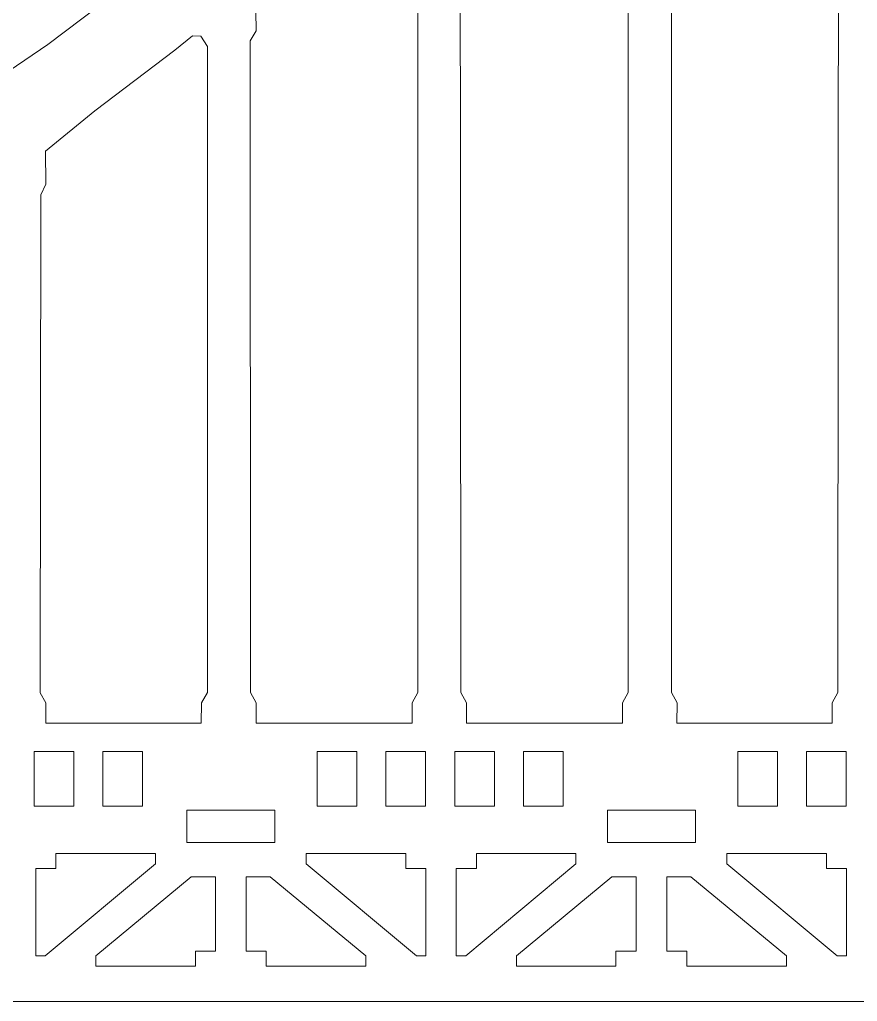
# Model space of a CAD drawing. Header units: millimetres. Extents: x -847 to 848, y -600 to 600.
# Drawn here: x 213.9 to 316.4, y 274.4 to 394.6 of the extents above; entities that cross this region are included whole.
import ezdxf

# ---------------------------------------------------------------- set-up
doc = ezdxf.new("R2010")
doc.units = ezdxf.units.MM
doc.header["$MEASUREMENT"] = 0

msp = doc.modelspace()

# ---------------------------------------------------------------- linework, layer by layer
at = {"color": 250, "lineweight": 5}
for points, knots in [([(349.8754, 501.9332), (349.8754, 501.9332), (349.8891, 512.2777), (349.8891, 512.2777), (349.8891, 512.2777), (349.8891, 512.2777), (347.4364, 515.1651), (347.4364, 515.1651), (347.4364, 515.1651), (347.4364, 515.1651), (347.4364, 518.2518), (347.4364, 518.2518), (347.4364, 518.2518), (347.4364, 518.2518), (346.2095, 518.2518), (346.2095, 518.2518), (346.2095, 518.2518), (346.2095, 518.2518), (344.9632, 519.9693), (344.9632, 519.9693), (344.9632, 519.9693), (344.9632, 519.9693), (344.9769, 520.9331), (344.9769, 520.9331), (344.9769, 520.9331), (348.4003, 522.8288), (346.9758, 527.9686), (342.5305, 527.9686), (342.5305, 527.9686), (338.0842, 527.9686), (336.6597, 522.8288), (340.0831, 520.9331), (340.0831, 520.9331), (340.0831, 520.9331), (340.052, 519.9229), (340.052, 519.9229), (340.052, 519.9229), (340.052, 519.9229), (338.851, 518.2518), (338.851, 518.2518), (338.851, 518.2518), (338.851, 518.2518), (337.6247, 518.2518), (337.6247, 518.2518), (337.6247, 518.2518), (337.6247, 518.2518), (337.6247, 515.1651), (337.6247, 515.1651), (337.6247, 515.1651), (337.6247, 515.1651), (335.171, 512.2777), (335.171, 512.2777), (335.171, 512.2777), (335.171, 512.2777), (335.1393, 511.2795), (335.1393, 511.2795), (335.1393, 511.2795), (335.1393, 511.2795), (327.1026, 500.4091), (327.1026, 500.4091), (327.1026, 500.4091), (327.1026, 500.4091), (317.6471, 488.5463), (317.6471, 488.5463), (317.6471, 488.5463), (317.6471, 488.5463), (311.4896, 481.1451), (311.4896, 481.1451), (311.4896, 481.1451), (311.4896, 481.1451), (309.7611, 481.0007), (309.7611, 481.0007), (309.7611, 481.0007), (309.7611, 481.0007), (306.5859, 477.1831), (306.5859, 477.1831), (306.5859, 477.1831), (306.5859, 477.1831), (306.7276, 475.4197), (306.7276, 475.4197), (306.7276, 475.4197), (306.7276, 475.4197), (298.4047, 466.0012), (298.4047, 466.0012), (298.4047, 466.0012), (298.4047, 466.0012), (288.6215, 455.3194), (288.6215, 455.3194), (288.6215, 455.3194), (288.6215, 455.3194), (286.4212, 453.0301), (286.4212, 453.0301), (286.4212, 453.0301), (286.4212, 453.0301), (284.5672, 452.9452), (284.5672, 452.9452), (284.5672, 452.9452), (284.5672, 452.9452), (281.177, 449.3268), (281.177, 449.3268), (281.177, 449.3268), (281.177, 449.3268), (281.137, 447.5303), (281.137, 447.5303), (281.137, 447.5303), (281.137, 447.5303), (278.7333, 445.0307), (278.7333, 445.0307), (278.7333, 445.0307), (278.7333, 445.0307), (268.744, 435.1357), (268.744, 435.1357), (268.744, 435.1357), (268.744, 435.1357), (261.4561, 428.2937), (261.4561, 428.2937), (261.4561, 428.2937), (261.4561, 428.2937), (259.7239, 428.3769), (259.7239, 428.3769), (259.7239, 428.3769), (259.7239, 428.3769), (256.0928, 425.0099), (256.0928, 425.0099), (256.0928, 425.0099), (256.0928, 425.0099), (256.0111, 423.2418), (256.0111, 423.2418), (256.0111, 423.2418), (256.0111, 423.2418), (248.4687, 416.5231), (248.4687, 416.5231), (248.4687, 416.5231), (248.4687, 416.5231), (238.1869, 407.8065), (238.1869, 407.8065), (238.1869, 407.8065), (238.1869, 407.8065), (235.8576, 405.9093), (235.8576, 405.9093), (235.8576, 405.9093), (235.8576, 405.9093), (234.1374, 406.128), (234.1374, 406.128), (234.1374, 406.128), (234.1374, 406.128), (230.2645, 403.0556), (230.2645, 403.0556), (230.2645, 403.0556), (230.2645, 403.0556), (230.0495, 401.2986), (230.0495, 401.2986), (230.0495, 401.2986), (230.0495, 401.2986), (227.8129, 399.4825), (227.8129, 399.4825), (227.8129, 399.4825), (227.8129, 399.4825), (217.3488, 391.549), (217.3488, 391.549), (217.3488, 391.549), (217.3488, 391.549), (210.6648, 387.0332), (210.6648, 387.0332), (210.6648, 387.0332), (210.6648, 387.0332), (208.9526, 387.3178), (208.9526, 387.3178), (208.9526, 387.3178), (208.9526, 387.3178), (204.9711, 384.3924), (204.9711, 384.3924), (204.9711, 384.3924), (204.9711, 384.3924), (204.4878, 382.4577), (204.4878, 382.4577), (204.4878, 382.4577), (204.4878, 382.4577), (196.1601, 376.8605), (196.1601, 376.8605), (196.1601, 376.8605), (196.1601, 376.8605), (185.4383, 370.1017), (185.4383, 370.1017), (185.4383, 370.1017), (185.4383, 370.1017), (183.7551, 370.674), (183.7551, 370.674), (183.7551, 370.674), (183.7551, 370.674), (179.5285, 368.1312), (179.5285, 368.1312), (179.5285, 368.1312), (179.5285, 368.1312), (178.923, 366.2609), (178.923, 366.2609), (178.923, 366.2609), (178.923, 366.2609), (174.6363, 363.7344), (174.6363, 363.7344), (174.6363, 363.7344), (174.6363, 363.7344), (163.7559, 357.7577), (163.7559, 357.7577), (163.7559, 357.7577), (163.7559, 357.7577), (160.6908, 356.1303), (160.6908, 356.1303), (160.6908, 356.1303), (160.6908, 356.1303), (159.0508, 356.7048), (159.0508, 356.7048), (159.0508, 356.7048), (159.0508, 356.7048), (154.6435, 354.5045), (154.6435, 354.5045), (154.6435, 354.5045), (154.6435, 354.5045), (153.9415, 352.7538), (153.9415, 352.7538), (153.9415, 352.7538), (153.9415, 352.7538), (152.7979, 352.1715), (152.7979, 352.1715), (152.7979, 352.1715), (152.7979, 352.1715), (141.7657, 346.9753), (141.7657, 346.9753), (141.7657, 346.9753), (141.7657, 346.9753), (135.3131, 344.1816), (135.3131, 344.1816), (135.3131, 344.1816), (135.3131, 344.1816), (133.6762, 344.7772), (133.6762, 344.7772), (133.6762, 344.7772), (133.6762, 344.7772), (129.0992, 342.9738), (129.0992, 342.9738), (129.0992, 342.9738), (129.0992, 342.9738), (128.3967, 341.3548), (128.3967, 341.3548), (128.3967, 341.3548), (128.3967, 341.3548), (119.4857, 337.7512), (119.4857, 337.7512), (119.4857, 337.7512), (119.4857, 337.7512), (110.8755, 334.8063), (110.8755, 334.8063), (110.8755, 334.8063), (110.8755, 334.8063), (109.3093, 335.5652), (109.3093, 335.5652), (109.3093, 335.5652), (109.3093, 335.5652), (104.6869, 333.8867), (104.6869, 333.8867), (104.6869, 333.8867), (104.6869, 333.8867), (103.819, 332.2988), (103.819, 332.2988), (103.819, 332.2988), (103.819, 332.2988), (96.9311, 330.0833), (96.9311, 330.0833), (96.9311, 330.0833), (96.9311, 330.0833), (86.0559, 327.0304), (86.0559, 327.0304), (86.0559, 327.0304), (86.0559, 327.0304), (84.5608, 327.9263), (84.5608, 327.9263), (84.5608, 327.9263), (84.5608, 327.9263), (79.8119, 326.6662), (79.8119, 326.6662), (79.8119, 326.6662), (79.8119, 326.6662), (78.8644, 325.1574), (78.8644, 325.1574), (78.8644, 325.1574), (78.8644, 325.1574), (74.1193, 323.9701), (74.1193, 323.9701), (74.1193, 323.9701), (74.1193, 323.9701), (62.6212, 321.4963), (62.6212, 321.4963), (62.6212, 321.4963), (62.6212, 321.4963), (61.116, 321.2239), (61.116, 321.2239), (61.116, 321.2239), (61.116, 321.2239), (59.3232, 322.2995), (59.3232, 322.2995), (59.3232, 322.2995), (59.3232, 322.2995), (54.5064, 321.3446), (54.5064, 321.3446), (54.5064, 321.3446), (54.5064, 321.3446), (53.5367, 319.8779), (53.5367, 319.8779), (53.5367, 319.8779), (53.5367, 319.8779), (51.0651, 319.4094), (51.0651, 319.4094), (51.0651, 319.4094), (51.0651, 319.4094), (39.451, 317.7119), (39.451, 317.7119), (39.451, 317.7119), (39.451, 317.7119), (35, 317.2914), (35, 317.2914), (35, 317.2914), (35, 317.2914), (33.6435, 318.3955), (33.6435, 318.3955), (33.6435, 318.3955), (33.6435, 318.3955), (28.7687, 317.8332), (28.7687, 317.8332), (28.7687, 317.8332), (28.7687, 317.8332), (27.6868, 316.4492), (27.6868, 316.4492), (27.6868, 316.4492), (27.6868, 316.4492), (16.0606, 315.4806), (16.0606, 315.4806), (16.0606, 315.4806), (16.0606, 315.4806), (11.0515, 315.3178), (11.0515, 315.3178), (11.0515, 315.3178), (11.0515, 315.3178), (9.7719, 316.5125), (9.7719, 316.5125), (9.7719, 316.5125), (9.7719, 316.5125), (4.8713, 316.2885), (4.8713, 316.2885), (4.8713, 316.2885), (4.8713, 316.2885), (3.7008, 314.9821), (3.7008, 314.9821), (3.7008, 314.9821), (3.7008, 314.9821), (-7.5838, 314.7997), (-7.5838, 314.7997), (-7.5838, 314.7997), (-7.5838, 314.7997), (-14.3858, 314.8097), (-14.3858, 314.8097), (-14.3858, 314.8097), (-14.3858, 314.8097), (-15.6122, 316.0614), (-15.6122, 316.0614), (-15.6122, 316.0614), (-15.6122, 316.0614), (-18.0633, 316.0677), (-18.0633, 316.0677), (-18.0633, 316.0677), (-18.0633, 316.0677), (-18.0722, 297.5246), (-18.0722, 297.5246), (-18.0722, 297.5246), (-18.0722, 297.5246), (-7.3451, 297.4103), (-7.3451, 297.4103), (-7.3451, 297.4103), (-7.3451, 297.4103), (-7.3451, 293.7761), (-7.3451, 293.7761), (-7.3451, 293.7761), (-7.3451, 293.7761), (-18.0722, 293.6617), (-18.0722, 293.6617), (-18.0722, 293.6617), (-18.0722, 293.6617), (-18.0569, 274.4314), (-18.0569, 274.4314), (-18.0569, 274.4314), (-18.0569, 274.4314), (340.5759, 274.4314), (340.5759, 274.4314), (340.5759, 274.4314), (340.5759, 274.4314), (340.734, 282.8719), (340.734, 282.8719), (340.734, 282.8719), (340.734, 282.8719), (344.3735, 282.8719), (344.3735, 282.8719), (344.3735, 282.8719), (344.3735, 282.8719), (344.4204, 274.4314), (344.4204, 274.4314), (344.4204, 274.4314), (344.4204, 274.4314), (349.8806, 274.4314), (349.8806, 274.4314), (349.8806, 274.4314), (349.8806, 274.4314), (349.9107, 308.4778), (349.9107, 308.4778), (349.9107, 308.4778), (349.9107, 308.4778), (319.9817, 308.4778), (319.9817, 308.4778), (319.9817, 308.4778), (319.9817, 308.4778), (320.0028, 310.9806), (320.0028, 310.9806), (320.0028, 310.9806), (320.0028, 310.9806), (319.3003, 312.2322), (319.3003, 312.2322), (319.3003, 312.2322), (319.3003, 312.2322), (319.412, 467.0789), (319.412, 467.0789), (319.412, 467.0789), (319.412, 467.0789), (320.1156, 468.3305), (320.1156, 468.3305), (320.1156, 468.3305), (320.1156, 468.3305), (320.0819, 474.9238), (320.0819, 474.9238), (320.0819, 474.9238), (320.0819, 474.9238), (325.1901, 482.1406), (325.1901, 482.1406), (325.1901, 482.1406), (325.1901, 482.1406), (334.7815, 494.1762), (334.7815, 494.1762), (334.7815, 494.1762), (334.7815, 494.1762), (338.9211, 499.6075), (338.9211, 499.6075), (338.9211, 499.6075), (338.9211, 499.6075), (340.734, 499.6217), (340.734, 499.6217), (340.734, 499.6217), (340.734, 499.6217), (340.734, 506.9181), (340.734, 506.9181), (340.734, 506.9181), (340.734, 506.9181), (344.3271, 506.9181), (344.3271, 506.9181), (344.3271, 506.9181), (344.3271, 506.9181), (344.5511, 499.6217), (344.5511, 499.6217), (344.5511, 499.6217), (344.5511, 499.6217), (347.0448, 499.6186), (347.0448, 499.6186), (347.0448, 499.6186), (347.0448, 499.6186), (349.8754, 501.9332), (349.8754, 501.9332)], [0, 0, 0, 0, 0.00847458, 0.00847458, 0.00847458, 0.00847458, 0.01694915, 0.01694915, 0.01694915, 0.01694915, 0.02542373, 0.02542373, 0.02542373, 0.02542373, 0.03389831, 0.03389831, 0.03389831, 0.03389831, 0.04237288, 0.04237288, 0.04237288, 0.04237288, 0.05084746, 0.05084746, 0.05084746, 0.05084746, 0.05932203, 0.05932203, 0.05932203, 0.05932203, 0.06779661, 0.06779661, 0.06779661, 0.06779661, 0.07627119, 0.07627119, 0.07627119, 0.07627119, 0.08474576, 0.08474576, 0.08474576, 0.08474576, 0.09322034, 0.09322034, 0.09322034, 0.09322034, 0.10169492, 0.10169492, 0.10169492, 0.10169492, 0.11016949, 0.11016949, 0.11016949, 0.11016949, 0.11864407, 0.11864407, 0.11864407, 0.11864407, 0.12711864, 0.12711864, 0.12711864, 0.12711864, 0.13559322, 0.13559322, 0.13559322, 0.13559322, 0.1440678, 0.1440678, 0.1440678, 0.1440678, 0.15254237, 0.15254237, 0.15254237, 0.15254237, 0.16101695, 0.16101695, 0.16101695, 0.16101695, 0.16949153, 0.16949153, 0.16949153, 0.16949153, 0.1779661, 0.1779661, 0.1779661, 0.1779661, 0.18644068, 0.18644068, 0.18644068, 0.18644068, 0.19491525, 0.19491525, 0.19491525, 0.19491525, 0.20338983, 0.20338983, 0.20338983, 0.20338983, 0.21186441, 0.21186441, 0.21186441, 0.21186441, 0.22033898, 0.22033898, 0.22033898, 0.22033898, 0.22881356, 0.22881356, 0.22881356, 0.22881356, 0.23728814, 0.23728814, 0.23728814, 0.23728814, 0.24576271, 0.24576271, 0.24576271, 0.24576271, 0.25423729, 0.25423729, 0.25423729, 0.25423729, 0.26271186, 0.26271186, 0.26271186, 0.26271186, 0.27118644, 0.27118644, 0.27118644, 0.27118644, 0.27966102, 0.27966102, 0.27966102, 0.27966102, 0.28813559, 0.28813559, 0.28813559, 0.28813559, 0.29661017, 0.29661017, 0.29661017, 0.29661017, 0.30508475, 0.30508475, 0.30508475, 0.30508475, 0.31355932, 0.31355932, 0.31355932, 0.31355932, 0.3220339, 0.3220339, 0.3220339, 0.3220339, 0.33050847, 0.33050847, 0.33050847, 0.33050847, 0.33898305, 0.33898305, 0.33898305, 0.33898305, 0.34745763, 0.34745763, 0.34745763, 0.34745763, 0.3559322, 0.3559322, 0.3559322, 0.3559322, 0.36440678, 0.36440678, 0.36440678, 0.36440678, 0.37288136, 0.37288136, 0.37288136, 0.37288136, 0.38135593, 0.38135593, 0.38135593, 0.38135593, 0.38983051, 0.38983051, 0.38983051, 0.38983051, 0.39830508, 0.39830508, 0.39830508, 0.39830508, 0.40677966, 0.40677966, 0.40677966, 0.40677966, 0.41525424, 0.41525424, 0.41525424, 0.41525424, 0.42372881, 0.42372881, 0.42372881, 0.42372881, 0.43220339, 0.43220339, 0.43220339, 0.43220339, 0.44067797, 0.44067797, 0.44067797, 0.44067797, 0.44915254, 0.44915254, 0.44915254, 0.44915254, 0.45762712, 0.45762712, 0.45762712, 0.45762712, 0.46610169, 0.46610169, 0.46610169, 0.46610169, 0.47457627, 0.47457627, 0.47457627, 0.47457627, 0.48305085, 0.48305085, 0.48305085, 0.48305085, 0.49152542, 0.49152542, 0.49152542, 0.49152542, 0.5, 0.5, 0.5, 0.5, 0.50847458, 0.50847458, 0.50847458, 0.50847458, 0.51694915, 0.51694915, 0.51694915, 0.51694915, 0.52542373, 0.52542373, 0.52542373, 0.52542373, 0.53389831, 0.53389831, 0.53389831, 0.53389831, 0.54237288, 0.54237288, 0.54237288, 0.54237288, 0.55084746, 0.55084746, 0.55084746, 0.55084746, 0.55932203, 0.55932203, 0.55932203, 0.55932203, 0.56779661, 0.56779661, 0.56779661, 0.56779661, 0.57627119, 0.57627119, 0.57627119, 0.57627119, 0.58474576, 0.58474576, 0.58474576, 0.58474576, 0.59322034, 0.59322034, 0.59322034, 0.59322034, 0.60169492, 0.60169492, 0.60169492, 0.60169492, 0.61016949, 0.61016949, 0.61016949, 0.61016949, 0.61864407, 0.61864407, 0.61864407, 0.61864407, 0.62711864, 0.62711864, 0.62711864, 0.62711864, 0.63559322, 0.63559322, 0.63559322, 0.63559322, 0.6440678, 0.6440678, 0.6440678, 0.6440678, 0.65254237, 0.65254237, 0.65254237, 0.65254237, 0.66101695, 0.66101695, 0.66101695, 0.66101695, 0.66949153, 0.66949153, 0.66949153, 0.66949153, 0.6779661, 0.6779661, 0.6779661, 0.6779661, 0.68644068, 0.68644068, 0.68644068, 0.68644068, 0.69491525, 0.69491525, 0.69491525, 0.69491525, 0.70338983, 0.70338983, 0.70338983, 0.70338983, 0.71186441, 0.71186441, 0.71186441, 0.71186441, 0.72033898, 0.72033898, 0.72033898, 0.72033898, 0.72881356, 0.72881356, 0.72881356, 0.72881356, 0.73728814, 0.73728814, 0.73728814, 0.73728814, 0.74576271, 0.74576271, 0.74576271, 0.74576271, 0.75423729, 0.75423729, 0.75423729, 0.75423729, 0.76271186, 0.76271186, 0.76271186, 0.76271186, 0.77118644, 0.77118644, 0.77118644, 0.77118644, 0.77966102, 0.77966102, 0.77966102, 0.77966102, 0.78813559, 0.78813559, 0.78813559, 0.78813559, 0.79661017, 0.79661017, 0.79661017, 0.79661017, 0.80508475, 0.80508475, 0.80508475, 0.80508475, 0.81355932, 0.81355932, 0.81355932, 0.81355932, 0.8220339, 0.8220339, 0.8220339, 0.8220339, 0.83050847, 0.83050847, 0.83050847, 0.83050847, 0.83898305, 0.83898305, 0.83898305, 0.83898305, 0.84745763, 0.84745763, 0.84745763, 0.84745763, 0.8559322, 0.8559322, 0.8559322, 0.8559322, 0.86440678, 0.86440678, 0.86440678, 0.86440678, 0.87288136, 0.87288136, 0.87288136, 0.87288136, 0.88135593, 0.88135593, 0.88135593, 0.88135593, 0.88983051, 0.88983051, 0.88983051, 0.88983051, 0.89830508, 0.89830508, 0.89830508, 0.89830508, 0.90677966, 0.90677966, 0.90677966, 0.90677966, 0.91525424, 0.91525424, 0.91525424, 0.91525424, 0.92372881, 0.92372881, 0.92372881, 0.92372881, 0.93220339, 0.93220339, 0.93220339, 0.93220339, 0.94067797, 0.94067797, 0.94067797, 0.94067797, 0.94915254, 0.94915254, 0.94915254, 0.94915254, 0.95762712, 0.95762712, 0.95762712, 0.95762712, 0.96610169, 0.96610169, 0.96610169, 0.96610169, 0.97457627, 0.97457627, 0.97457627, 0.97457627, 0.98305085, 0.98305085, 0.98305085, 0.98305085, 0.99152542, 0.99152542, 0.99152542, 0.99152542, 1, 1, 1, 1]), ([(294.3589, 440.7936), (294.3589, 440.7936), (294.3505, 446.0963), (294.3505, 446.0963), (294.3505, 446.0963), (294.3505, 446.0963), (296.5966, 448.394), (296.5966, 448.394), (296.5966, 448.394), (296.5966, 448.394), (305.651, 458.4487), (305.651, 458.4487), (305.651, 458.4487), (305.651, 458.4487), (312.6717, 466.9281), (312.6717, 466.9281), (312.6717, 466.9281), (312.6717, 466.9281), (313.4332, 466.9561), (313.4332, 466.9561), (313.4332, 466.9561), (313.4332, 466.9561), (314.1368, 465.7055), (314.1368, 465.7055), (314.1368, 465.7055), (314.1368, 465.7055), (314.024, 312.2322), (314.024, 312.2322), (314.024, 312.2322), (314.024, 312.2322), (313.3215, 310.9806), (313.3215, 310.9806), (313.3215, 310.9806), (313.3215, 310.9806), (313.3241, 308.4778), (313.3241, 308.4778), (313.3241, 308.4778), (313.3241, 308.4778), (294.3436, 308.4778), (294.3436, 308.4778), (294.3436, 308.4778), (294.3436, 308.4778), (294.3589, 310.9806), (294.3589, 310.9806), (294.3589, 310.9806), (294.3589, 310.9806), (293.6564, 312.2322), (293.6564, 312.2322), (293.6564, 312.2322), (293.6564, 312.2322), (293.6564, 439.5431), (293.6564, 439.5431), (293.6564, 439.5431), (293.6564, 439.5431), (294.3589, 440.7936), (294.3589, 440.7936)], [0, 0, 0, 0, 0.07142857, 0.07142857, 0.07142857, 0.07142857, 0.14285714, 0.14285714, 0.14285714, 0.14285714, 0.21428571, 0.21428571, 0.21428571, 0.21428571, 0.28571429, 0.28571429, 0.28571429, 0.28571429, 0.35714286, 0.35714286, 0.35714286, 0.35714286, 0.42857143, 0.42857143, 0.42857143, 0.42857143, 0.5, 0.5, 0.5, 0.5, 0.57142857, 0.57142857, 0.57142857, 0.57142857, 0.64285714, 0.64285714, 0.64285714, 0.64285714, 0.71428571, 0.71428571, 0.71428571, 0.71428571, 0.78571429, 0.78571429, 0.78571429, 0.78571429, 0.85714286, 0.85714286, 0.85714286, 0.85714286, 0.92857143, 0.92857143, 0.92857143, 0.92857143, 1, 1, 1, 1]), ([(268.6038, 415.7605), (268.6038, 415.7605), (268.5749, 420.5141), (268.5749, 420.5141), (268.5749, 420.5141), (268.5749, 420.5141), (275.4896, 427.8626), (275.4896, 427.8626), (275.4896, 427.8626), (275.4896, 427.8626), (284.7664, 436.9012), (284.7664, 436.9012), (284.7664, 436.9012), (284.7664, 436.9012), (287.4768, 439.7217), (287.4768, 439.7217), (287.4768, 439.7217), (287.4768, 439.7217), (287.7319, 439.7291), (287.7319, 439.7291), (287.7319, 439.7291), (287.7319, 439.7291), (288.3811, 438.5128), (288.3811, 438.5128), (288.3811, 438.5128), (288.3811, 438.5128), (288.3811, 312.2322), (288.3811, 312.2322), (288.3811, 312.2322), (288.3811, 312.2322), (287.6776, 310.9806), (287.6776, 310.9806), (287.6776, 310.9806), (287.6776, 310.9806), (287.6602, 308.4778), (287.6602, 308.4778), (287.6602, 308.4778), (287.6602, 308.4778), (268.6038, 308.4778), (268.6038, 308.4778), (268.6038, 308.4778), (268.6038, 308.4778), (268.6038, 310.9806), (268.6038, 310.9806), (268.6038, 310.9806), (268.6038, 310.9806), (267.9003, 312.2322), (267.9003, 312.2322), (267.9003, 312.2322), (267.9003, 312.2322), (267.8133, 414.5073), (267.8133, 414.5073), (267.8133, 414.5073), (267.8133, 414.5073), (268.6038, 415.7605), (268.6038, 415.7605)], [0, 0, 0, 0, 0.07142857, 0.07142857, 0.07142857, 0.07142857, 0.14285714, 0.14285714, 0.14285714, 0.14285714, 0.21428571, 0.21428571, 0.21428571, 0.21428571, 0.28571429, 0.28571429, 0.28571429, 0.28571429, 0.35714286, 0.35714286, 0.35714286, 0.35714286, 0.42857143, 0.42857143, 0.42857143, 0.42857143, 0.5, 0.5, 0.5, 0.5, 0.57142857, 0.57142857, 0.57142857, 0.57142857, 0.64285714, 0.64285714, 0.64285714, 0.64285714, 0.71428571, 0.71428571, 0.71428571, 0.71428571, 0.78571429, 0.78571429, 0.78571429, 0.78571429, 0.85714286, 0.85714286, 0.85714286, 0.85714286, 0.92857143, 0.92857143, 0.92857143, 0.92857143, 1, 1, 1, 1]), ([(242.8482, 393.2312), (242.8482, 393.2312), (242.7803, 398.0428), (242.7803, 398.0428), (242.7803, 398.0428), (242.7803, 398.0428), (245.244, 400.019), (245.244, 400.019), (245.244, 400.019), (245.244, 400.019), (254.8375, 408.7909), (254.8375, 408.7909), (254.8375, 408.7909), (254.8375, 408.7909), (261.6079, 414.8378), (261.6079, 414.8378), (261.6079, 414.8378), (261.6079, 414.8378), (261.922, 414.8457), (261.922, 414.8457), (261.922, 414.8457), (261.922, 414.8457), (262.6245, 413.594), (262.6245, 413.594), (262.6245, 413.594), (262.6245, 413.594), (262.6245, 312.2322), (262.6245, 312.2322), (262.6245, 312.2322), (262.6245, 312.2322), (261.922, 310.9806), (261.922, 310.9806), (261.922, 310.9806), (261.922, 310.9806), (261.922, 308.4778), (261.922, 308.4778), (261.922, 308.4778), (261.922, 308.4778), (242.8482, 308.4778), (242.8482, 308.4778), (242.8482, 308.4778), (242.8482, 308.4778), (242.8482, 310.9806), (242.8482, 310.9806), (242.8482, 310.9806), (242.8482, 310.9806), (242.1447, 312.2322), (242.1447, 312.2322), (242.1447, 312.2322), (242.1447, 312.2322), (242.1041, 391.9796), (242.1041, 391.9796), (242.1041, 391.9796), (242.1041, 391.9796), (242.8482, 393.2312), (242.8482, 393.2312)], [0, 0, 0, 0, 0.07142857, 0.07142857, 0.07142857, 0.07142857, 0.14285714, 0.14285714, 0.14285714, 0.14285714, 0.21428571, 0.21428571, 0.21428571, 0.21428571, 0.28571429, 0.28571429, 0.28571429, 0.28571429, 0.35714286, 0.35714286, 0.35714286, 0.35714286, 0.42857143, 0.42857143, 0.42857143, 0.42857143, 0.5, 0.5, 0.5, 0.5, 0.57142857, 0.57142857, 0.57142857, 0.57142857, 0.64285714, 0.64285714, 0.64285714, 0.64285714, 0.71428571, 0.71428571, 0.71428571, 0.71428571, 0.78571429, 0.78571429, 0.78571429, 0.78571429, 0.85714286, 0.85714286, 0.85714286, 0.85714286, 0.92857143, 0.92857143, 0.92857143, 0.92857143, 1, 1, 1, 1]), ([(217.0916, 374.4563), (217.0916, 374.4563), (217.07, 378.4873), (217.07, 378.4873), (217.07, 378.4873), (217.07, 378.4873), (223.0894, 383.428), (223.0894, 383.428), (223.0894, 383.428), (223.0894, 383.428), (232.8847, 390.8392), (232.8847, 390.8392), (232.8847, 390.8392), (232.8847, 390.8392), (235.0634, 392.5878), (235.0634, 392.5878), (235.0634, 392.5878), (235.0634, 392.5878), (236.0879, 392.5688), (236.0879, 392.5688), (236.0879, 392.5688), (236.0879, 392.5688), (236.8694, 391.2934), (236.8694, 391.2934), (236.8694, 391.2934), (236.8694, 391.2934), (236.8694, 312.2322), (236.8694, 312.2322), (236.8694, 312.2322), (236.8694, 312.2322), (236.1664, 310.9806), (236.1664, 310.9806), (236.1664, 310.9806), (236.1664, 310.9806), (236.1126, 308.4778), (236.1126, 308.4778), (236.1126, 308.4778), (236.1126, 308.4778), (217.0916, 308.4778), (217.0916, 308.4778), (217.0916, 308.4778), (217.0916, 308.4778), (217.0916, 310.9806), (217.0916, 310.9806), (217.0916, 310.9806), (217.0916, 310.9806), (216.4001, 312.1853), (216.4001, 312.1853), (216.4001, 312.1853), (216.4001, 312.1853), (216.4708, 373.1256), (216.4708, 373.1256), (216.4708, 373.1256), (216.4708, 373.1256), (217.0916, 374.4563), (217.0916, 374.4563)], [0, 0, 0, 0, 0.07142857, 0.07142857, 0.07142857, 0.07142857, 0.14285714, 0.14285714, 0.14285714, 0.14285714, 0.21428571, 0.21428571, 0.21428571, 0.21428571, 0.28571429, 0.28571429, 0.28571429, 0.28571429, 0.35714286, 0.35714286, 0.35714286, 0.35714286, 0.42857143, 0.42857143, 0.42857143, 0.42857143, 0.5, 0.5, 0.5, 0.5, 0.57142857, 0.57142857, 0.57142857, 0.57142857, 0.64285714, 0.64285714, 0.64285714, 0.64285714, 0.71428571, 0.71428571, 0.71428571, 0.71428571, 0.78571429, 0.78571429, 0.78571429, 0.78571429, 0.85714286, 0.85714286, 0.85714286, 0.85714286, 0.92857143, 0.92857143, 0.92857143, 0.92857143, 1, 1, 1, 1]), ([(220.5123, 305.027), (220.5123, 305.027), (215.6592, 305.027), (215.6592, 305.027), (215.6592, 305.027), (215.6592, 305.027), (215.6592, 298.3062), (215.6592, 298.3062), (215.6592, 298.3062), (215.6592, 298.3062), (220.5123, 298.3062), (220.5123, 298.3062), (220.5123, 298.3062), (220.5123, 298.3062), (220.5123, 305.027), (220.5123, 305.027)], [0, 0, 0, 0, 0.25, 0.25, 0.25, 0.25, 0.5, 0.5, 0.5, 0.5, 0.75, 0.75, 0.75, 0.75, 1, 1, 1, 1]), ([(228.9238, 305.027), (228.9238, 305.027), (224.0707, 305.027), (224.0707, 305.027), (224.0707, 305.027), (224.0707, 305.027), (224.0707, 298.3062), (224.0707, 298.3062), (224.0707, 298.3062), (224.0707, 298.3062), (228.9238, 298.3062), (228.9238, 298.3062), (228.9238, 298.3062), (228.9238, 298.3062), (228.9238, 305.027), (228.9238, 305.027)], [0, 0, 0, 0, 0.25, 0.25, 0.25, 0.25, 0.5, 0.5, 0.5, 0.5, 0.75, 0.75, 0.75, 0.75, 1, 1, 1, 1]), ([(255.169, 305.027), (255.169, 305.027), (250.3158, 305.027), (250.3158, 305.027), (250.3158, 305.027), (250.3158, 305.027), (250.3158, 298.3062), (250.3158, 298.3062), (250.3158, 298.3062), (250.3158, 298.3062), (255.169, 298.3062), (255.169, 298.3062), (255.169, 298.3062), (255.169, 298.3062), (255.169, 305.027), (255.169, 305.027)], [0, 0, 0, 0, 0.25, 0.25, 0.25, 0.25, 0.5, 0.5, 0.5, 0.5, 0.75, 0.75, 0.75, 0.75, 1, 1, 1, 1]), ([(263.581, 305.027), (263.581, 305.027), (258.7284, 305.027), (258.7284, 305.027), (258.7284, 305.027), (258.7284, 305.027), (258.7284, 298.3062), (258.7284, 298.3062), (258.7284, 298.3062), (258.7284, 298.3062), (263.581, 298.3062), (263.581, 298.3062), (263.581, 298.3062), (263.581, 298.3062), (263.581, 305.027), (263.581, 305.027)], [0, 0, 0, 0, 0.25, 0.25, 0.25, 0.25, 0.5, 0.5, 0.5, 0.5, 0.75, 0.75, 0.75, 0.75, 1, 1, 1, 1]), ([(271.9935, 305.027), (271.9935, 305.027), (267.1398, 305.027), (267.1398, 305.027), (267.1398, 305.027), (267.1398, 305.027), (267.1398, 298.3062), (267.1398, 298.3062), (267.1398, 298.3062), (267.1398, 298.3062), (271.9935, 298.3062), (271.9935, 298.3062), (271.9935, 298.3062), (271.9935, 298.3062), (271.9935, 305.027), (271.9935, 305.027)], [0, 0, 0, 0, 0.25, 0.25, 0.25, 0.25, 0.5, 0.5, 0.5, 0.5, 0.75, 0.75, 0.75, 0.75, 1, 1, 1, 1]), ([(280.405, 305.027), (280.405, 305.027), (275.5524, 305.027), (275.5524, 305.027), (275.5524, 305.027), (275.5524, 305.027), (275.5524, 298.3062), (275.5524, 298.3062), (275.5524, 298.3062), (275.5524, 298.3062), (280.405, 298.3062), (280.405, 298.3062), (280.405, 298.3062), (280.405, 298.3062), (280.405, 305.027), (280.405, 305.027)], [0, 0, 0, 0, 0.25, 0.25, 0.25, 0.25, 0.5, 0.5, 0.5, 0.5, 0.75, 0.75, 0.75, 0.75, 1, 1, 1, 1]), ([(306.6512, 305.027), (306.6512, 305.027), (301.7981, 305.027), (301.7981, 305.027), (301.7981, 305.027), (301.7981, 305.027), (301.7981, 298.3062), (301.7981, 298.3062), (301.7981, 298.3062), (301.7981, 298.3062), (306.6512, 298.3062), (306.6512, 298.3062), (306.6512, 298.3062), (306.6512, 298.3062), (306.6512, 305.027), (306.6512, 305.027)], [0, 0, 0, 0, 0.25, 0.25, 0.25, 0.25, 0.5, 0.5, 0.5, 0.5, 0.75, 0.75, 0.75, 0.75, 1, 1, 1, 1]), ([(315.0627, 305.027), (315.0627, 305.027), (310.2095, 305.027), (310.2095, 305.027), (310.2095, 305.027), (310.2095, 305.027), (310.2095, 298.3062), (310.2095, 298.3062), (310.2095, 298.3062), (310.2095, 298.3062), (315.0627, 298.3062), (315.0627, 298.3062), (315.0627, 298.3062), (315.0627, 298.3062), (315.0627, 305.027), (315.0627, 305.027)], [0, 0, 0, 0, 0.25, 0.25, 0.25, 0.25, 0.5, 0.5, 0.5, 0.5, 0.75, 0.75, 0.75, 0.75, 1, 1, 1, 1]), ([(245.1444, 293.8904), (245.1444, 293.8904), (245.1444, 297.8393), (245.1444, 297.8393), (245.1444, 297.8393), (245.1444, 297.8393), (234.3514, 297.8393), (234.3514, 297.8393), (234.3514, 297.8393), (234.3514, 297.8393), (234.3514, 293.8904), (234.3514, 293.8904), (234.3514, 293.8904), (234.3514, 293.8904), (245.1444, 293.8904), (245.1444, 293.8904)], [0, 0, 0, 0, 0.25, 0.25, 0.25, 0.25, 0.5, 0.5, 0.5, 0.5, 0.75, 0.75, 0.75, 0.75, 1, 1, 1, 1]), ([(296.6229, 293.8904), (296.6229, 293.8904), (296.6229, 297.8393), (296.6229, 297.8393), (296.6229, 297.8393), (296.6229, 297.8393), (285.8299, 297.8393), (285.8299, 297.8393), (285.8299, 297.8393), (285.8299, 297.8393), (285.8299, 293.8904), (285.8299, 293.8904), (285.8299, 293.8904), (285.8299, 293.8904), (296.6229, 293.8904), (296.6229, 293.8904)], [0, 0, 0, 0, 0.25, 0.25, 0.25, 0.25, 0.5, 0.5, 0.5, 0.5, 0.75, 0.75, 0.75, 0.75, 1, 1, 1, 1]), ([(215.86, 280.0103), (215.86, 280.0103), (215.86, 290.7031), (215.86, 290.7031), (215.86, 290.7031), (215.86, 290.7031), (218.3137, 290.7031), (218.3137, 290.7031), (218.3137, 290.7031), (218.3137, 290.7031), (218.3137, 292.5271), (218.3137, 292.5271), (218.3137, 292.5271), (218.3137, 292.5271), (230.508, 292.5271), (230.508, 292.5271), (230.508, 292.5271), (230.508, 292.5271), (230.508, 291.2755), (230.508, 291.2755), (230.508, 291.2755), (230.508, 291.2755), (217.0057, 280.0103), (217.0057, 280.0103), (217.0057, 280.0103), (217.0057, 280.0103), (215.86, 280.0103), (215.86, 280.0103)], [0, 0, 0, 0, 0.14285714, 0.14285714, 0.14285714, 0.14285714, 0.28571429, 0.28571429, 0.28571429, 0.28571429, 0.42857143, 0.42857143, 0.42857143, 0.42857143, 0.57142857, 0.57142857, 0.57142857, 0.57142857, 0.71428571, 0.71428571, 0.71428571, 0.71428571, 0.85714286, 0.85714286, 0.85714286, 0.85714286, 1, 1, 1, 1]), ([(263.611, 280.0103), (263.611, 280.0103), (263.611, 290.7031), (263.611, 290.7031), (263.611, 290.7031), (263.611, 290.7031), (261.1584, 290.7031), (261.1584, 290.7031), (261.1584, 290.7031), (261.1584, 290.7031), (261.1584, 292.5271), (261.1584, 292.5271), (261.1584, 292.5271), (261.1584, 292.5271), (248.9641, 292.5271), (248.9641, 292.5271), (248.9641, 292.5271), (248.9641, 292.5271), (248.9641, 291.2755), (248.9641, 291.2755), (248.9641, 291.2755), (248.9641, 291.2755), (262.4653, 280.0103), (262.4653, 280.0103), (262.4653, 280.0103), (262.4653, 280.0103), (263.611, 280.0103), (263.611, 280.0103)], [0, 0, 0, 0, 0.14285714, 0.14285714, 0.14285714, 0.14285714, 0.28571429, 0.28571429, 0.28571429, 0.28571429, 0.42857143, 0.42857143, 0.42857143, 0.42857143, 0.57142857, 0.57142857, 0.57142857, 0.57142857, 0.71428571, 0.71428571, 0.71428571, 0.71428571, 0.85714286, 0.85714286, 0.85714286, 0.85714286, 1, 1, 1, 1]), ([(267.3396, 280.0103), (267.3396, 280.0103), (267.3396, 290.7031), (267.3396, 290.7031), (267.3396, 290.7031), (267.3396, 290.7031), (269.7922, 290.7031), (269.7922, 290.7031), (269.7922, 290.7031), (269.7922, 290.7031), (269.7922, 292.5271), (269.7922, 292.5271), (269.7922, 292.5271), (269.7922, 292.5271), (281.9865, 292.5271), (281.9865, 292.5271), (281.9865, 292.5271), (281.9865, 292.5271), (281.9865, 291.2755), (281.9865, 291.2755), (281.9865, 291.2755), (281.9865, 291.2755), (268.4842, 280.0103), (268.4842, 280.0103), (268.4842, 280.0103), (268.4842, 280.0103), (267.3396, 280.0103), (267.3396, 280.0103)], [0, 0, 0, 0, 0.14285714, 0.14285714, 0.14285714, 0.14285714, 0.28571429, 0.28571429, 0.28571429, 0.28571429, 0.42857143, 0.42857143, 0.42857143, 0.42857143, 0.57142857, 0.57142857, 0.57142857, 0.57142857, 0.71428571, 0.71428571, 0.71428571, 0.71428571, 0.85714286, 0.85714286, 0.85714286, 0.85714286, 1, 1, 1, 1]), ([(315.0901, 280.0103), (315.0901, 280.0103), (315.0901, 290.7031), (315.0901, 290.7031), (315.0901, 290.7031), (315.0901, 290.7031), (312.6369, 290.7031), (312.6369, 290.7031), (312.6369, 290.7031), (312.6369, 290.7031), (312.6369, 292.5271), (312.6369, 292.5271), (312.6369, 292.5271), (312.6369, 292.5271), (300.4426, 292.5271), (300.4426, 292.5271), (300.4426, 292.5271), (300.4426, 292.5271), (300.4426, 291.2755), (300.4426, 291.2755), (300.4426, 291.2755), (300.4426, 291.2755), (313.9455, 280.0103), (313.9455, 280.0103), (313.9455, 280.0103), (313.9455, 280.0103), (315.0901, 280.0103), (315.0901, 280.0103)], [0, 0, 0, 0, 0.14285714, 0.14285714, 0.14285714, 0.14285714, 0.28571429, 0.28571429, 0.28571429, 0.28571429, 0.42857143, 0.42857143, 0.42857143, 0.42857143, 0.57142857, 0.57142857, 0.57142857, 0.57142857, 0.71428571, 0.71428571, 0.71428571, 0.71428571, 0.85714286, 0.85714286, 0.85714286, 0.85714286, 1, 1, 1, 1]), ([(237.8554, 289.6892), (237.8554, 289.6892), (237.8554, 280.5826), (237.8554, 280.5826), (237.8554, 280.5826), (237.8554, 280.5826), (235.4028, 280.5826), (235.4028, 280.5826), (235.4028, 280.5826), (235.4028, 280.5826), (235.4028, 278.7586), (235.4028, 278.7586), (235.4028, 278.7586), (235.4028, 278.7586), (223.2074, 278.7586), (223.2074, 278.7586), (223.2074, 278.7586), (223.2074, 278.7586), (223.2074, 280.0103), (223.2074, 280.0103), (223.2074, 280.0103), (223.2074, 280.0103), (234.8842, 289.6655), (234.8842, 289.6655), (234.8842, 289.6655), (234.8842, 289.6655), (237.8554, 289.6892), (237.8554, 289.6892)], [0, 0, 0, 0, 0.14285714, 0.14285714, 0.14285714, 0.14285714, 0.28571429, 0.28571429, 0.28571429, 0.28571429, 0.42857143, 0.42857143, 0.42857143, 0.42857143, 0.57142857, 0.57142857, 0.57142857, 0.57142857, 0.71428571, 0.71428571, 0.71428571, 0.71428571, 0.85714286, 0.85714286, 0.85714286, 0.85714286, 1, 1, 1, 1]), ([(241.6166, 289.6892), (241.6166, 289.6892), (241.6166, 280.5826), (241.6166, 280.5826), (241.6166, 280.5826), (241.6166, 280.5826), (244.0693, 280.5826), (244.0693, 280.5826), (244.0693, 280.5826), (244.0693, 280.5826), (244.0693, 278.7586), (244.0693, 278.7586), (244.0693, 278.7586), (244.0693, 278.7586), (256.2636, 278.7586), (256.2636, 278.7586), (256.2636, 278.7586), (256.2636, 278.7586), (256.2636, 280.0103), (256.2636, 280.0103), (256.2636, 280.0103), (256.2636, 280.0103), (244.5705, 289.6802), (244.5705, 289.6802), (244.5705, 289.6802), (244.5705, 289.6802), (241.6166, 289.6892), (241.6166, 289.6892)], [0, 0, 0, 0, 0.14285714, 0.14285714, 0.14285714, 0.14285714, 0.28571429, 0.28571429, 0.28571429, 0.28571429, 0.42857143, 0.42857143, 0.42857143, 0.42857143, 0.57142857, 0.57142857, 0.57142857, 0.57142857, 0.71428571, 0.71428571, 0.71428571, 0.71428571, 0.85714286, 0.85714286, 0.85714286, 0.85714286, 1, 1, 1, 1]), ([(289.334, 289.6892), (289.334, 289.6892), (289.334, 280.5826), (289.334, 280.5826), (289.334, 280.5826), (289.334, 280.5826), (286.8813, 280.5826), (286.8813, 280.5826), (286.8813, 280.5826), (286.8813, 280.5826), (286.8813, 278.7586), (286.8813, 278.7586), (286.8813, 278.7586), (286.8813, 278.7586), (274.687, 278.7586), (274.687, 278.7586), (274.687, 278.7586), (274.687, 278.7586), (274.687, 280.0103), (274.687, 280.0103), (274.687, 280.0103), (274.687, 280.0103), (286.3633, 289.6655), (286.3633, 289.6655), (286.3633, 289.6655), (286.3633, 289.6655), (289.334, 289.6892), (289.334, 289.6892)], [0, 0, 0, 0, 0.14285714, 0.14285714, 0.14285714, 0.14285714, 0.28571429, 0.28571429, 0.28571429, 0.28571429, 0.42857143, 0.42857143, 0.42857143, 0.42857143, 0.57142857, 0.57142857, 0.57142857, 0.57142857, 0.71428571, 0.71428571, 0.71428571, 0.71428571, 0.85714286, 0.85714286, 0.85714286, 0.85714286, 1, 1, 1, 1]), ([(293.0952, 289.6892), (293.0952, 289.6892), (293.0952, 280.5826), (293.0952, 280.5826), (293.0952, 280.5826), (293.0952, 280.5826), (295.5478, 280.5826), (295.5478, 280.5826), (295.5478, 280.5826), (295.5478, 280.5826), (295.5478, 278.7586), (295.5478, 278.7586), (295.5478, 278.7586), (295.5478, 278.7586), (307.7432, 278.7586), (307.7432, 278.7586), (307.7432, 278.7586), (307.7432, 278.7586), (307.7432, 280.0103), (307.7432, 280.0103), (307.7432, 280.0103), (307.7432, 280.0103), (296.0501, 289.6802), (296.0501, 289.6802), (296.0501, 289.6802), (296.0501, 289.6802), (293.0952, 289.6892), (293.0952, 289.6892)], [0, 0, 0, 0, 0.14285714, 0.14285714, 0.14285714, 0.14285714, 0.28571429, 0.28571429, 0.28571429, 0.28571429, 0.42857143, 0.42857143, 0.42857143, 0.42857143, 0.57142857, 0.57142857, 0.57142857, 0.57142857, 0.71428571, 0.71428571, 0.71428571, 0.71428571, 0.85714286, 0.85714286, 0.85714286, 0.85714286, 1, 1, 1, 1])]:
    msp.add_open_spline(points, degree=3, knots=knots, dxfattribs=at)

doc.saveas('drawing.dxf')
